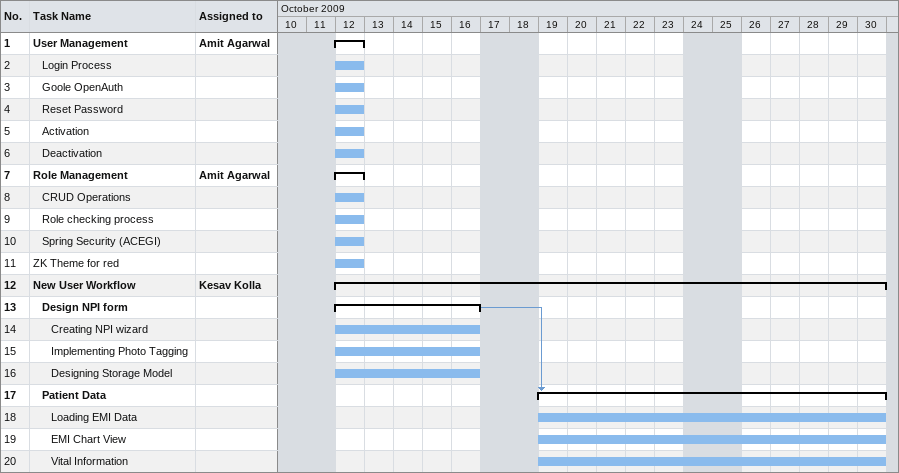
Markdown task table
| ID | Level | Task | Start | Finish | Predecessors | Resources |
|---|---|---|---|---|---|---|
| 1 | 1 | **User Management** | 2009-10-12 | 2009-10-12 |  | Amit Agarwal |
| 2 | 2 | Login Process | 2009-10-12 | 2009-10-12 |  |  |
| 3 | 2 | Goole OpenAuth | 2009-10-12 | 2009-10-12 |  |  |
| 4 | 2 | Reset Password | 2009-10-12 | 2009-10-12 |  |  |
| 5 | 2 | Activation | 2009-10-12 | 2009-10-12 |  |  |
| 6 | 2 | Deactivation | 2009-10-12 | 2009-10-12 |  |  |
| 7 | 1 | **Role Management** | 2009-10-12 | 2009-10-12 |  | Amit Agarwal |
| 8 | 2 | CRUD Operations | 2009-10-12 | 2009-10-12 |  |  |
| 9 | 2 | Role checking process | 2009-10-12 | 2009-10-12 |  |  |
| 10 | 2 | Spring Security (ACEGI) | 2009-10-12 | 2009-10-12 |  |  |
| 11 | 1 | ZK Theme for red | 2009-10-12 | 2009-10-12 |  |  |
| 12 | 1 | **New User Workflow** | 2009-10-12 | 2009-10-30 |  | Kesav Kolla |
| 13 | 2 | **Design NPI form** | 2009-10-12 | 2009-10-16 |  |  |
| 14 | 3 | Creating NPI wizard | 2009-10-12 | 2009-10-16 |  |  |
| 15 | 3 | Implementing Photo Tagging | 2009-10-12 | 2009-10-16 |  |  |
| 16 | 3 | Designing Storage Model | 2009-10-12 | 2009-10-16 |  |  |
| 17 | 2 | **Patient Data** | 2009-10-19 | 2009-10-30 | 13 |  |
| 18 | 3 | Loading EMI Data | 2009-10-19 | 2009-10-30 |  |  |
| 19 | 3 | EMI Chart View | 2009-10-19 | 2009-10-30 |  |  |
| 20 | 3 | Vital Information | 2009-10-19 | 2009-10-30 |  |  |
